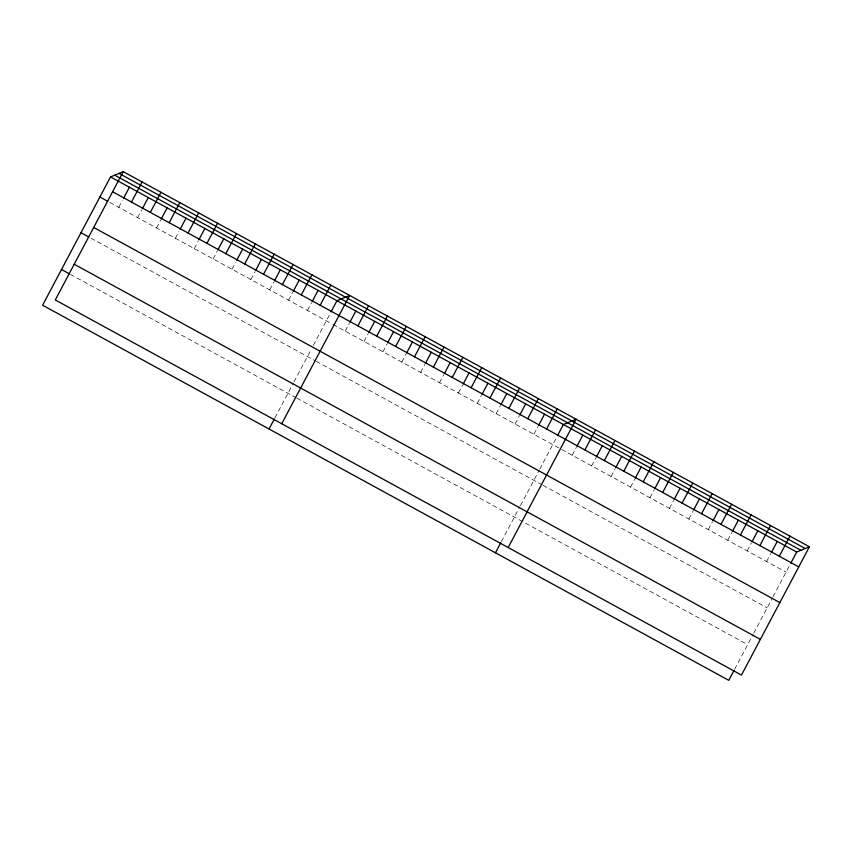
<?xml version="1.0" encoding="UTF-8"?>
<svg xmlns="http://www.w3.org/2000/svg" width="852" height="852" viewBox="0 0 852 852"><rect width="100%" height="100%" fill="white"/><g stroke="black" fill="none" stroke-linecap="round" stroke-linejoin="round"><path stroke-width="0.64" stroke-dasharray="4.26 3.19" d="M118.758 207.324L122.305 200.625M137.63 217.643L141.773 209.826M156.502 227.963L160.634 220.146M175.374 238.272L178.92 231.574M194.245 248.592L198.378 240.775M213.106 258.901L217.249 251.095M231.978 269.221L235.525 262.522M250.85 279.541L254.982 271.724M269.722 289.85L273.854 282.044M288.594 300.17L292.726 292.353M307.455 310.49L311.598 302.673M274.94 417.853L293.418 382.953M294.025 381.803L310.969 349.81M313.334 345.348L330.469 312.993M345.198 331.119L349.331 323.302M364.07 341.428L368.202 333.622M382.942 351.748L387.074 343.942M401.803 362.068L405.946 354.251M420.675 372.377L424.818 364.571M439.547 382.697L443.679 374.88M458.419 393.017L462.551 385.2M477.29 403.326L481.423 395.52M496.152 413.646L500.294 405.829M515.023 423.966L519.166 416.149M533.895 434.275L538.027 426.469M501.381 541.638L519.858 506.748M520.465 505.598L539.178 470.261M539.763 469.143L556.899 436.778M572.203 455.224L576.346 447.406M591.65 465.852L595.782 458.035M611.086 476.481L615.229 468.664M630.533 487.11L634.665 479.293M649.969 497.738L654.112 489.921M669.416 508.367L673.549 500.55M688.853 518.996L692.995 511.179M708.3 529.625L712.432 521.807M727.736 540.253L731.879 532.436M747.183 550.882L751.315 543.065M766.619 561.511L770.762 553.693M734.68 669.182L753.157 634.282M753.764 633.132L772.476 597.806M773.062 596.688L790.198 564.322M109.887 202.467L331.875 323.835M332.994 324.442L786.066 572.139M90.972 238.177L315.197 360.758M316.305 361.365L541.861 484.682M543.012 485.299L767.162 607.849M70.386 274.365L295.708 397.543M296.826 398.15L747.683 644.634"/><path stroke-width="1.28" d="M123.231 171.657L55.295 299.957L741.474 675.082L809.4 546.782L123.231 171.657L110.526 176.918L42.6 305.218L728.769 680.343L734.094 670.3M123.487 198.399L129.397 187.238M131.464 202.062L142.103 181.977M142.359 208.708L148.269 197.547M150.335 212.382L160.964 192.286M161.23 219.028L167.141 207.867M169.197 222.702L179.836 202.606M180.102 229.348L186.013 218.187M188.068 233.011L198.708 212.925M198.963 239.657L204.874 228.496M206.94 243.331L217.579 223.235M217.835 249.977L223.746 238.816M225.812 253.64L236.451 233.554M236.707 260.297L242.618 249.135M244.684 263.96L255.312 243.874M255.579 270.606L261.489 259.445M263.545 274.28L274.184 254.184M274.45 280.926L280.361 269.764M282.417 284.589L293.056 264.503M293.312 291.246L299.222 280.084M301.288 294.909L311.928 274.823M312.183 301.555L318.094 290.394M320.16 305.229L330.8 285.132M269.04 429.003L274.355 418.96M331.055 311.875L336.966 300.713L349.661 295.452L281.735 423.742M349.927 322.184L355.838 311.023M357.893 325.858L368.533 305.762M368.799 332.504L374.71 321.342M376.765 336.178L387.404 316.081M387.671 342.823L393.571 331.662M395.637 346.487L406.276 326.401M406.532 353.133L412.443 341.971M414.509 356.807L425.148 336.71M425.404 363.453L431.314 352.291M433.38 367.116L444.009 347.03M444.275 373.772L450.186 362.611M452.242 377.436L462.881 357.35M463.147 384.082L469.058 372.92M471.113 387.756L481.753 367.659M482.019 394.401L487.919 383.24M489.985 398.065L500.625 377.979M500.88 404.721L506.791 393.56M508.857 408.385L519.496 388.299M519.752 415.03L525.663 403.869M527.729 418.705L538.357 398.608M538.624 425.35L544.534 414.189M546.59 429.014L557.229 408.928M495.47 552.799L500.795 542.756M557.496 435.66L563.406 424.498L576.101 419.237L508.175 547.538M576.932 446.288L582.843 435.127M584.909 449.962L595.548 429.866M596.379 456.917L602.289 445.756M604.345 460.591L614.984 440.495M615.815 467.546L621.726 456.384M623.792 471.22L634.431 451.123M635.262 478.174L641.173 467.013M643.228 481.849L653.867 461.752M654.698 488.803L660.609 477.642M662.675 492.477L673.314 472.381M674.145 499.432L680.056 488.271M682.111 503.106L692.751 483.009M693.581 510.06L699.492 498.899M701.558 513.735L712.197 493.638M713.028 520.689L718.939 509.528M720.994 524.363L731.634 504.267M732.464 531.318L738.375 520.157M740.441 534.992L751.081 514.896M751.911 541.947L757.822 530.785M759.877 545.621L770.517 525.524M771.348 552.575L777.258 541.414M779.324 556.249L789.964 536.153M790.794 563.204L796.705 552.043L809.4 546.782M119.035 173.393L805.215 548.518M114.722 175.182L800.891 550.307M110.526 176.918L796.705 552.043M112.592 191.753L798.761 566.878M99.897 197.014L107.661 201.253M93.688 227.452L779.857 602.588M80.983 232.713L88.757 236.962M74.209 264.248L760.378 639.373M61.504 269.509L69.278 273.758"/></g></svg>
